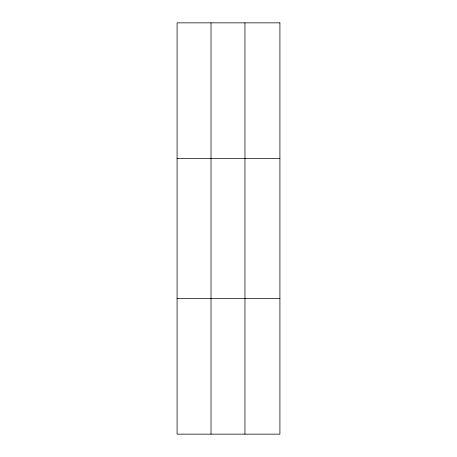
<?xml version="1.0" encoding="UTF-8"?>
<svg xmlns="http://www.w3.org/2000/svg" width="457" height="457" viewBox="0 0 457 457"><rect width="100%" height="100%" fill="white"/><g stroke="black" fill="none" stroke-linecap="round" stroke-linejoin="round"><path stroke-width="0.69" d="M211.02 434.15L211.02 22.85M244.952 434.15L244.952 22.85M177.088 158.579L279.913 158.579M177.088 298.421L279.913 298.421M279.913 22.85L279.913 434.15L177.088 434.15L177.088 22.85L279.913 22.85"/></g></svg>
